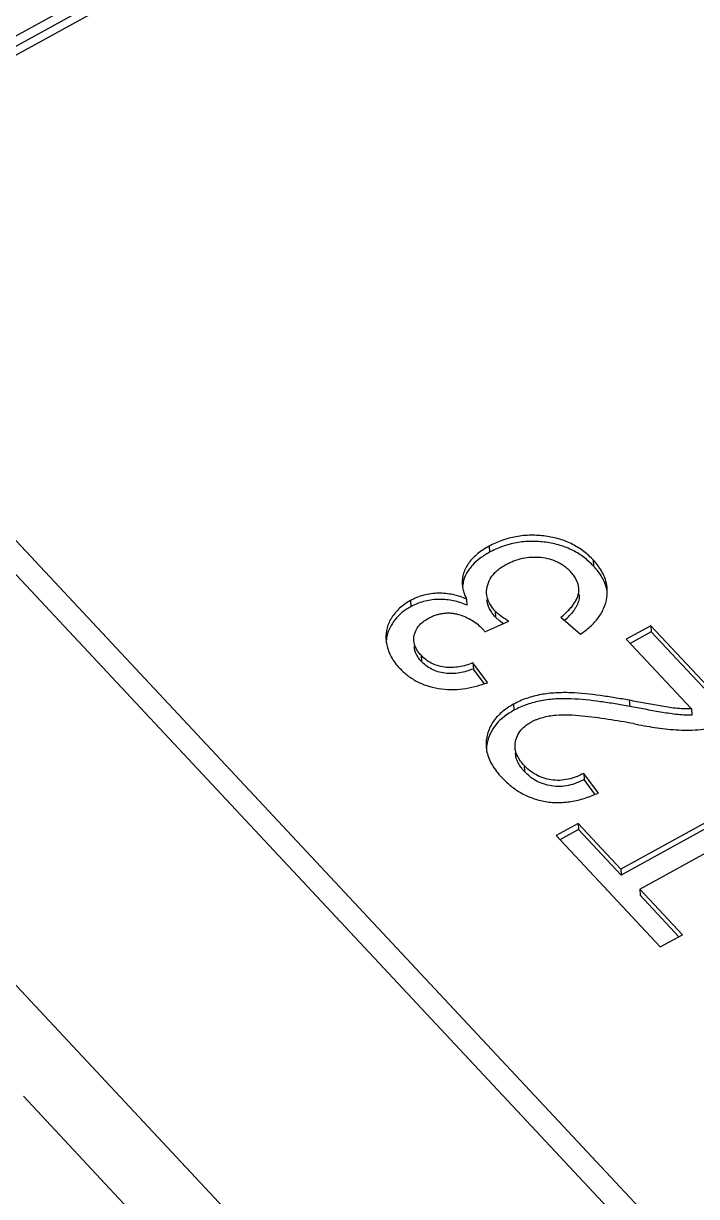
# Model space of a CAD drawing. Header units: millimetres. Extents: x 1514 to 2054, y 119 to 530.
# Drawn here: x 1786.378 to 1787.098, y 333.066 to 334.319 of the extents above; entities that cross this region are included whole.
import ezdxf

# ---------------------------------------------------------------- set-up
doc = ezdxf.new("R2010")
doc.units = ezdxf.units.MM
doc.header["$LTSCALE"] = 30.734
doc.layers.get('0').update_dxf_attribs({"linetype": 'CONTINUOUS'})

msp = doc.modelspace()

# ---------------------------------------------------------------- linework, layer by layer
at = {"color": 7}
for p, q in [((1787.2552, 334.781), (1786.0413, 334.1131)), ((1786.0502, 334.1086), (1787.2641, 334.7766)), ((1787.1244, 334.72), (1785.7609, 333.9697)), ((1787.6309, 332.4189), (1786.0502, 334.1086)), ((1786.0347, 334.0889), (1787.6154, 332.3992)), ((1787.6121, 331.9642), (1785.9277, 333.7647)), ((1786.8761, 333.7603), (1786.8765, 333.7538)), ((1786.9874, 333.7456), (1786.9878, 333.739)), ((1786.792, 333.7022), (1786.7924, 333.6957)), ((1786.8521, 333.7039), (1786.8525, 333.6973)), ((1786.8826, 333.6911), (1786.8829, 333.6846)), ((1786.8716, 333.669), (1786.8972, 333.6801)), ((1786.8873, 333.6806), (1786.8829, 333.6846)), ((1786.8914, 333.6775), (1786.8873, 333.6806)), ((1786.9529, 333.6844), (1786.9738, 333.6664)), ((1787.0491, 333.6753), (1787.0228, 333.6609)), ((1787.0491, 333.6753), (1787.0495, 333.6688)), ((1787.1421, 333.5759), (1787.0491, 333.6753)), ((1787.0495, 333.6688), (1787.0269, 333.6564)), ((1787.1383, 333.5739), (1787.0495, 333.6688)), ((1787.0228, 333.6609), (1787.0924, 333.5865)), ((1786.8034, 333.6439), (1786.8038, 333.6373)), ((1786.8589, 333.6357), (1786.8593, 333.6291)), ((1786.8745, 333.6147), (1786.8589, 333.6357)), ((1786.8708, 333.6137), (1786.8593, 333.6291)), ((1786.8732, 333.6142), (1786.8745, 333.6147)), ((1786.9023, 333.5916), (1786.9027, 333.5851)), ((1787.026, 333.5958), (1787.0264, 333.5892)), ((1787.0924, 333.5865), (1787.0928, 333.5799)), ((1786.9135, 333.5262), (1786.9138, 333.5197)), ((1786.9773, 333.5177), (1786.9777, 333.5112)), ((1786.9929, 333.4967), (1786.9773, 333.5177)), ((1787.1987, 333.5155), (1787.017, 333.4155)), ((1786.9893, 333.4955), (1786.9777, 333.5112)), ((1787.1991, 333.509), (1787.0174, 333.409)), ((1786.9912, 333.496), (1786.9929, 333.4967)), ((1787.0371, 333.3941), (1787.2187, 333.494)), ((1786.9714, 333.4643), (1786.9477, 333.4512)), ((1786.9714, 333.4643), (1786.9718, 333.4577)), ((1787.017, 333.4155), (1786.9714, 333.4643)), ((1786.9477, 333.4512), (1787.059, 333.3323)), ((1786.9718, 333.4577), (1786.9519, 333.4468)), ((1787.0174, 333.409), (1786.9718, 333.4577)), ((1787.017, 333.4155), (1787.0174, 333.409)), ((1787.0371, 333.3941), (1787.0375, 333.3875)), ((1787.0827, 333.3453), (1787.0371, 333.3941)), ((1787.0789, 333.3432), (1787.0375, 333.3875)), ((1787.059, 333.3323), (1787.0827, 333.3453)), ((1787.1049, 332.3963), (1786.3785, 333.1728))]:
    msp.add_line(p, q, dxfattribs=at)
for centre, radius, start, end in [((1786.9599, 333.7118), 0.0425, 351.4239, 3.4148), ((1786.6868, 333.2813), 0.4478, 68.2835, 68.5721), ((1786.8987, 333.7459), 0.0872, 311.9095, 316.7728), ((1786.8022, 333.6572), 0.036, 168.328, 180.0025), ((1786.8325, 333.6407), 0.0483, 36.0062, 40.4843), ((1786.9129, 333.5491), 0.0401, 183.3952, 192.4496)]:
    msp.add_arc(centre, radius, start, end, dxfattribs=at)
for points, knots in [([(1786.9874, 333.7456), (1786.9859, 333.7471), (1786.9827, 333.7504), (1786.9756, 333.7563), (1786.9654, 333.7627), (1786.9516, 333.7682), (1786.9391, 333.7709), (1786.9287, 333.7719), (1786.9208, 333.7721), (1786.9128, 333.7717), (1786.905, 333.7706), (1786.8973, 333.7689), (1786.8899, 333.7666), (1786.8828, 333.7638), (1786.8783, 333.7614), (1786.8761, 333.7603)], [0, 0, 0, 0, 0.055473, 0.112134, 0.229827, 0.353302, 0.481553, 0.546878, 0.612603, 0.678513, 0.744269, 0.809566, 0.874117, 0.937641, 1, 1, 1, 1]), ([(1786.9878, 333.739), (1786.9862, 333.7406), (1786.9831, 333.7438), (1786.976, 333.7498), (1786.9658, 333.7562), (1786.952, 333.7617), (1786.9394, 333.7643), (1786.9291, 333.7653), (1786.9211, 333.7656), (1786.9132, 333.7652), (1786.9054, 333.7641), (1786.8977, 333.7624), (1786.8903, 333.7601), (1786.8832, 333.7573), (1786.8787, 333.7549), (1786.8765, 333.7538)], [0, 0, 0, 0, 0.055473, 0.112134, 0.229827, 0.353302, 0.481553, 0.546878, 0.612603, 0.678513, 0.744269, 0.809566, 0.874117, 0.937641, 1, 1, 1, 1]), ([(1786.8761, 333.7603), (1786.874, 333.7591), (1786.8698, 333.7567), (1786.8641, 333.7525), (1786.8589, 333.7479), (1786.8546, 333.7428), (1786.8512, 333.7373), (1786.8488, 333.7316), (1786.8474, 333.7256), (1786.8473, 333.7216), (1786.8474, 333.7196)], [0, 0, 0, 0, 0.138627, 0.274012, 0.405449, 0.531933, 0.654026, 0.771841, 0.886748, 1, 1, 1, 1]), ([(1786.8765, 333.7538), (1786.8747, 333.7528), (1786.8714, 333.7508), (1786.8651, 333.7465), (1786.8594, 333.7416), (1786.8549, 333.736), (1786.8511, 333.7302), (1786.8493, 333.7254), (1786.8486, 333.7222)], [0, 0, 0, 0, 0.136059, 0.2696, 0.527208, 0.650517, 0.770422, 1, 1, 1, 1]), ([(1786.8735, 333.7101), (1786.8732, 333.716), (1786.8757, 333.724), (1786.8815, 333.7313), (1786.8852, 333.7348), (1786.8894, 333.738), (1786.8925, 333.7398), (1786.8941, 333.7407)], [0, 0, 0, 0, 0.464175, 0.591319, 0.723185, 0.859687, 1, 1, 1, 1]), ([(1786.8941, 333.7407), (1786.8955, 333.7414), (1786.8982, 333.7429), (1786.9041, 333.7453), (1786.9118, 333.7477), (1786.9215, 333.7489), (1786.9313, 333.7487), (1786.9407, 333.7471), (1786.948, 333.7443), (1786.9533, 333.7414), (1786.9569, 333.7389), (1786.9602, 333.7362), (1786.9621, 333.7342), (1786.9631, 333.7332)], [0, 0, 0, 0, 0.062236, 0.125524, 0.254575, 0.385869, 0.517153, 0.645989, 0.769971, 0.829748, 0.887863, 0.944627, 1, 1, 1, 1]), ([(1787.0024, 333.7144), (1787.0022, 333.7172), (1787.0013, 333.7229), (1786.9987, 333.7296), (1786.9958, 333.7347), (1786.9933, 333.7385), (1786.9905, 333.7421), (1786.9885, 333.7444), (1786.9874, 333.7456)], [0, 0, 0, 0, 0.240988, 0.486364, 0.611888, 0.739224, 0.868576, 1, 1, 1, 1]), ([(1787.0019, 333.7142), (1787.0009, 333.7187), (1786.9981, 333.7254), (1786.9928, 333.7335), (1786.9895, 333.7372), (1786.9878, 333.739)], [0, 0, 0, 0, 0.487254, 0.740295, 1, 1, 1, 1]), ([(1786.9721, 333.7152), (1786.9719, 333.7185), (1786.9702, 333.7234), (1786.9666, 333.7292), (1786.9643, 333.7319), (1786.9631, 333.7332)], [0, 0, 0, 0, 0.485157, 0.738454, 1, 1, 1, 1]), ([(1786.8484, 333.7134), (1786.8488, 333.7117), (1786.8498, 333.7085), (1786.8514, 333.7054), (1786.8521, 333.7039)], [0, 0, 0, 0, 0.495879, 1, 1, 1, 1]), ([(1786.9529, 333.6844), (1786.9554, 333.6866), (1786.9592, 333.6899), (1786.9637, 333.6947), (1786.9665, 333.6985), (1786.9691, 333.7023), (1786.9715, 333.7078), (1786.9723, 333.7123), (1786.9721, 333.7152)], [0, 0, 0, 0, 0.266816, 0.397079, 0.524202, 0.648557, 0.768999, 1, 1, 1, 1]), ([(1786.792, 333.7022), (1786.79, 333.701), (1786.7859, 333.6986), (1786.7805, 333.6943), (1786.7759, 333.6895), (1786.7709, 333.6827), (1786.7664, 333.6735), (1786.7657, 333.6653), (1786.7659, 333.6615)], [0, 0, 0, 0, 0.139559, 0.274747, 0.404965, 0.530875, 0.770565, 1, 1, 1, 1]), ([(1786.8521, 333.7039), (1786.8498, 333.7048), (1786.8451, 333.7067), (1786.8351, 333.7094), (1786.8246, 333.7104), (1786.814, 333.7096), (1786.8063, 333.7081), (1786.7988, 333.7056), (1786.7943, 333.7033), (1786.792, 333.7022)], [0, 0, 0, 0, 0.120918, 0.244435, 0.497684, 0.625775, 0.753031, 0.878067, 1, 1, 1, 1]), ([(1786.8504, 333.6982), (1786.8482, 333.6991), (1786.8435, 333.7008), (1786.8338, 333.7031), (1786.8237, 333.7039), (1786.8135, 333.7029), (1786.8061, 333.7014), (1786.799, 333.699), (1786.7946, 333.6968), (1786.7924, 333.6957)], [0, 0, 0, 0, 0.121237, 0.245325, 0.498799, 0.626672, 0.753607, 0.878291, 1, 1, 1, 1]), ([(1786.8826, 333.6911), (1786.8813, 333.6925), (1786.8789, 333.6953), (1786.8752, 333.7014), (1786.8737, 333.7066), (1786.8735, 333.7101)], [0, 0, 0, 0, 0.261657, 0.514753, 1, 1, 1, 1]), ([(1786.8829, 333.6846), (1786.8817, 333.686), (1786.8793, 333.6888), (1786.8756, 333.6949), (1786.8741, 333.7001), (1786.8739, 333.7035)], [0, 0, 0, 0, 0.261657, 0.514753, 1, 1, 1, 1]), ([(1786.9725, 333.7086), (1786.9726, 333.7066), (1786.9723, 333.7025), (1786.9704, 333.6977), (1786.9683, 333.694), (1786.9658, 333.6904), (1786.9637, 333.6878), (1786.9622, 333.6862)], [0, 0, 0, 0, 0.236842, 0.481207, 0.607436, 0.736639, 1, 1, 1, 1]), ([(1786.9738, 333.6664), (1786.9756, 333.6677), (1786.9793, 333.6702), (1786.9859, 333.6758), (1786.9918, 333.682), (1786.9962, 333.689), (1786.9998, 333.696), (1787.0014, 333.7017), (1787.002, 333.7055)], [0, 0, 0, 0, 0.13596, 0.26915, 0.525379, 0.648233, 0.76815, 1, 1, 1, 1]), ([(1786.7924, 333.6957), (1786.7908, 333.6947), (1786.7875, 333.6928), (1786.7816, 333.6885), (1786.7733, 333.68), (1786.7683, 333.6708), (1786.767, 333.6644)], [0, 0, 0, 0, 0.137379, 0.271653, 0.528255, 1, 1, 1, 1]), ([(1786.8111, 333.6832), (1786.8123, 333.6838), (1786.8147, 333.6851), (1786.8185, 333.6866), (1786.8225, 333.6879), (1786.8266, 333.6886), (1786.8308, 333.6891), (1786.8351, 333.689), (1786.8393, 333.6885), (1786.8446, 333.6872), (1786.8509, 333.685), (1786.8578, 333.6814), (1786.864, 333.6771), (1786.8675, 333.6737), (1786.8692, 333.672)], [0, 0, 0, 0, 0.062921, 0.127069, 0.192267, 0.258345, 0.324885, 0.391249, 0.45702, 0.521597, 0.647815, 0.769712, 0.887038, 1, 1, 1, 1]), ([(1786.8972, 333.6801), (1786.8958, 333.6809), (1786.8932, 333.6825), (1786.8894, 333.6852), (1786.8857, 333.688), (1786.8836, 333.6901), (1786.8826, 333.6911)], [0, 0, 0, 0, 0.256098, 0.508704, 0.75764, 1, 1, 1, 1]), ([(1786.7957, 333.6596), (1786.7955, 333.6642), (1786.7976, 333.6716), (1786.8034, 333.6779), (1786.8075, 333.6811), (1786.8099, 333.6825), (1786.8111, 333.6832)], [0, 0, 0, 0, 0.464796, 0.722836, 0.859307, 1, 1, 1, 1]), ([(1786.7668, 333.6551), (1786.7677, 333.6506), (1786.7702, 333.6438), (1786.7754, 333.6358), (1786.7786, 333.6321), (1786.7803, 333.6302)], [0, 0, 0, 0, 0.487189, 0.74011, 1, 1, 1, 1]), ([(1786.8034, 333.6439), (1786.8024, 333.645), (1786.8003, 333.6473), (1786.7973, 333.6524), (1786.7959, 333.6568), (1786.7957, 333.6596)], [0, 0, 0, 0, 0.261499, 0.51472, 1, 1, 1, 1]), ([(1786.8038, 333.6373), (1786.8027, 333.6385), (1786.8007, 333.6408), (1786.7976, 333.6459), (1786.7963, 333.6502), (1786.7961, 333.6531)], [0, 0, 0, 0, 0.261499, 0.51472, 1, 1, 1, 1]), ([(1786.8589, 333.6357), (1786.8565, 333.6348), (1786.8517, 333.633), (1786.8441, 333.6314), (1786.8363, 333.6305), (1786.8285, 333.6309), (1786.821, 333.6325), (1786.8142, 333.6353), (1786.8083, 333.6391), (1786.805, 333.6423), (1786.8034, 333.6439)], [0, 0, 0, 0, 0.128119, 0.258266, 0.389499, 0.52017, 0.648032, 0.771022, 0.888205, 1, 1, 1, 1]), ([(1786.8593, 333.6291), (1786.8569, 333.6283), (1786.8521, 333.6265), (1786.8445, 333.6248), (1786.8367, 333.624), (1786.8289, 333.6244), (1786.8214, 333.626), (1786.8146, 333.6288), (1786.8086, 333.6326), (1786.8054, 333.6358), (1786.8038, 333.6373)], [0, 0, 0, 0, 0.128119, 0.258266, 0.389499, 0.52017, 0.648032, 0.771022, 0.888205, 1, 1, 1, 1]), ([(1786.7803, 333.6302), (1786.7816, 333.6289), (1786.7842, 333.6262), (1786.79, 333.6213), (1786.8018, 333.6136), (1786.8221, 333.607), (1786.8438, 333.6069), (1786.8609, 333.6102), (1786.8691, 333.6128), (1786.8732, 333.6142)], [0, 0, 0, 0, 0.055405, 0.112021, 0.229116, 0.47846, 0.740049, 0.870952, 1, 1, 1, 1]), ([(1787.026, 333.5958), (1787.0208, 333.5967), (1787.0105, 333.5985), (1786.9897, 333.6016), (1786.9686, 333.6041), (1786.9474, 333.6039), (1786.9341, 333.6025), (1786.9238, 333.6001), (1786.9163, 333.5979), (1786.9091, 333.5951), (1786.9045, 333.5928), (1786.9023, 333.5916)], [0, 0, 0, 0, 0.124441, 0.249258, 0.50048, 0.627148, 0.753704, 0.816489, 0.878674, 0.939921, 1, 1, 1, 1]), ([(1786.9023, 333.5916), (1786.9, 333.5903), (1786.8955, 333.5877), (1786.8895, 333.5829), (1786.8841, 333.5778), (1786.8785, 333.5703), (1786.8738, 333.56), (1786.8727, 333.5511), (1786.8729, 333.5468)], [0, 0, 0, 0, 0.139672, 0.275142, 0.406231, 0.53202, 0.770932, 1, 1, 1, 1]), ([(1787.0264, 333.5892), (1787.0212, 333.5901), (1787.0109, 333.592), (1786.9901, 333.5951), (1786.969, 333.5975), (1786.9478, 333.5974), (1786.9345, 333.596), (1786.9242, 333.5936), (1786.9167, 333.5914), (1786.9094, 333.5886), (1786.9049, 333.5862), (1786.9027, 333.5851)], [0, 0, 0, 0, 0.124441, 0.249258, 0.50048, 0.627148, 0.753704, 0.816489, 0.878674, 0.939921, 1, 1, 1, 1]), ([(1787.0924, 333.5865), (1787.0895, 333.5865), (1787.0839, 333.5865), (1787.0754, 333.5871), (1787.0671, 333.5883), (1787.0561, 333.5901), (1787.0424, 333.5926), (1787.0314, 333.5947), (1787.026, 333.5958)], [0, 0, 0, 0, 0.126735, 0.252852, 0.378091, 0.502762, 0.751553, 1, 1, 1, 1]), ([(1787.0928, 333.5799), (1787.0899, 333.5799), (1787.0843, 333.5799), (1787.0758, 333.5806), (1787.0675, 333.5818), (1787.0565, 333.5836), (1787.0428, 333.5861), (1787.0318, 333.5882), (1787.0264, 333.5892)], [0, 0, 0, 0, 0.126735, 0.252852, 0.378091, 0.502762, 0.751553, 1, 1, 1, 1]), ([(1786.9027, 333.5851), (1786.8956, 333.581), (1786.8827, 333.572), (1786.8756, 333.5575), (1786.8741, 333.5504)], [0, 0, 0, 0, 0.52871, 1, 1, 1, 1]), ([(1787.0306, 333.5708), (1787.0215, 333.5724), (1787.0032, 333.5756), (1786.9801, 333.5786), (1786.9614, 333.5801), (1786.9497, 333.5799), (1786.9403, 333.5787), (1786.9335, 333.5773), (1786.9279, 333.5755), (1786.9237, 333.5738), (1786.9217, 333.5727), (1786.9208, 333.5722)], [0, 0, 0, 0, 0.248835, 0.499102, 0.625038, 0.751604, 0.814848, 0.877693, 0.939616, 0.970035, 1, 1, 1, 1]), ([(1786.9039, 333.546), (1786.9038, 333.5485), (1786.9045, 333.5537), (1786.9076, 333.5611), (1786.9122, 333.5664), (1786.9168, 333.5699), (1786.9194, 333.5715), (1786.9208, 333.5722)], [0, 0, 0, 0, 0.22963, 0.468309, 0.724379, 0.86017, 1, 1, 1, 1]), ([(1787.0306, 333.5708), (1787.0343, 333.57), (1787.0418, 333.5685), (1787.0568, 333.566), (1787.0721, 333.5642), (1787.0875, 333.5637), (1787.0991, 333.5642), (1787.1107, 333.5654), (1787.1182, 333.5671), (1787.122, 333.5679)], [0, 0, 0, 0, 0.123296, 0.247225, 0.496808, 0.622591, 0.748722, 0.874768, 1, 1, 1, 1]), ([(1786.8738, 333.5405), (1786.8749, 333.5355), (1786.8781, 333.5283), (1786.884, 333.5196), (1786.8875, 333.5156), (1786.8894, 333.5136)], [0, 0, 0, 0, 0.48716, 0.740328, 1, 1, 1, 1]), ([(1786.9135, 333.5262), (1786.9122, 333.5277), (1786.9096, 333.5306), (1786.9067, 333.5354), (1786.9045, 333.5406), (1786.904, 333.5442), (1786.9039, 333.546)], [0, 0, 0, 0, 0.260655, 0.513581, 0.759111, 1, 1, 1, 1]), ([(1786.9138, 333.5197), (1786.9125, 333.5212), (1786.91, 333.5241), (1786.907, 333.5289), (1786.9049, 333.5341), (1786.9044, 333.5377), (1786.9043, 333.5395)], [0, 0, 0, 0, 0.260655, 0.513581, 0.759111, 1, 1, 1, 1]), ([(1786.9773, 333.5177), (1786.9747, 333.5163), (1786.9693, 333.5137), (1786.9607, 333.5112), (1786.9516, 333.5099), (1786.9425, 333.5105), (1786.9338, 333.5126), (1786.9259, 333.516), (1786.9191, 333.5207), (1786.9153, 333.5244), (1786.9135, 333.5262)], [0, 0, 0, 0, 0.126136, 0.255885, 0.387873, 0.519406, 0.647564, 0.770588, 0.887661, 1, 1, 1, 1]), ([(1786.8894, 333.5136), (1786.8908, 333.5121), (1786.8937, 333.5092), (1786.9, 333.5036), (1786.9089, 333.4972), (1786.9211, 333.4913), (1786.9348, 333.4875), (1786.9468, 333.4863), (1786.9565, 333.4867), (1786.9638, 333.4876), (1786.9709, 333.4891), (1786.9802, 333.4915), (1786.9868, 333.4942), (1786.9912, 333.496)], [0, 0, 0, 0, 0.055624, 0.112135, 0.228564, 0.350391, 0.4776, 0.608619, 0.674796, 0.7409, 0.806616, 0.87181, 1, 1, 1, 1]), ([(1786.9777, 333.5112), (1786.9751, 333.5098), (1786.9697, 333.5072), (1786.961, 333.5046), (1786.952, 333.5034), (1786.9428, 333.504), (1786.9342, 333.5061), (1786.9263, 333.5095), (1786.9195, 333.5141), (1786.9157, 333.5178), (1786.9138, 333.5197)], [0, 0, 0, 0, 0.126136, 0.255885, 0.387873, 0.519406, 0.647564, 0.770588, 0.887661, 1, 1, 1, 1])]:
    msp.add_open_spline(points, degree=3, knots=knots, dxfattribs=at)
for points in [[(1786.8474, 333.7196), (1786.8476, 333.7175), (1786.8479, 333.7154), (1786.8484, 333.7134)], [(1786.8486, 333.7222), (1786.8481, 333.7201), (1786.8478, 333.7179), (1786.8478, 333.7157)], [(1786.7659, 333.6615), (1786.766, 333.6593), (1786.7663, 333.6572), (1786.7668, 333.6551)], [(1786.8741, 333.5504), (1786.8736, 333.5479), (1786.8732, 333.5452), (1786.8732, 333.5426)]]:
    msp.add_open_spline(points, degree=3, dxfattribs=at)

doc.saveas('drawing.dxf')
